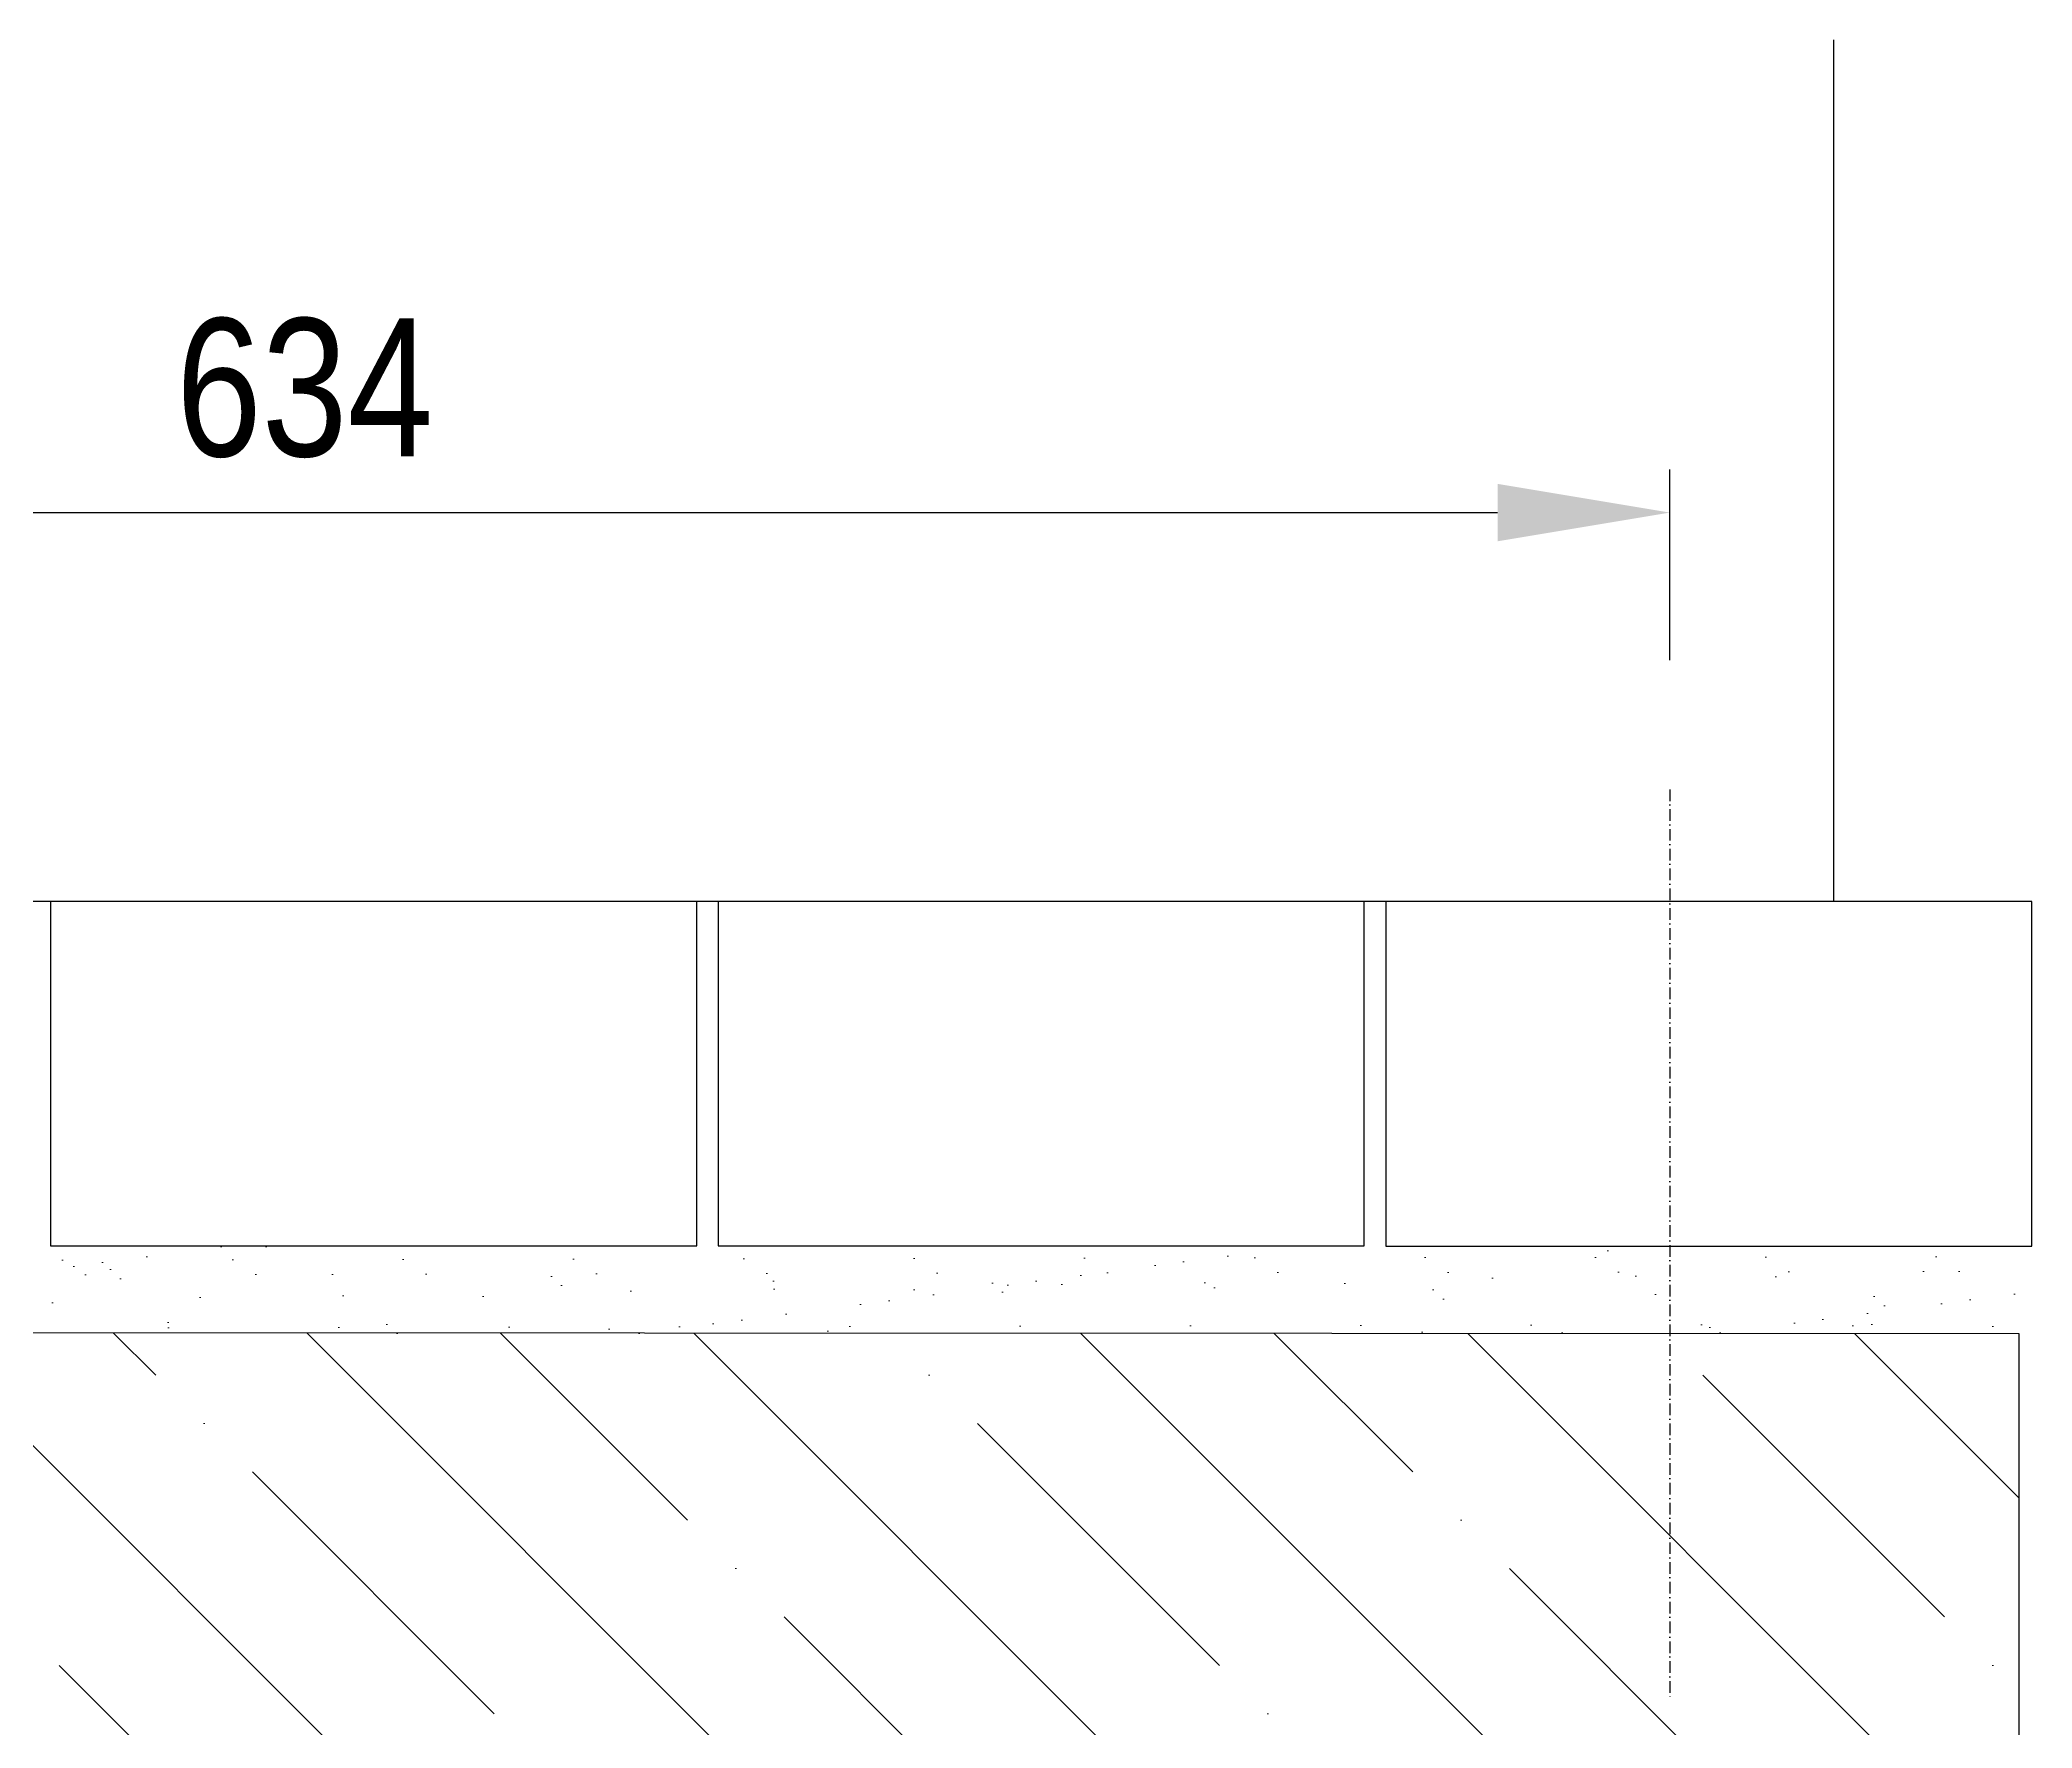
# Model space of a CAD drawing. Header units: millimetres. Extents: x 5064 to 11004, y 3085 to 7285.
# Drawn here: x 5757.9 to 6220.5, y 5418.5 to 5810.4 of the extents above; entities that cross this region are included whole.
import ezdxf

# ---------------------------------------------------------------- set-up
doc = ezdxf.new("R2010")
doc.units = ezdxf.units.MM
doc.header["$LTSCALE"] = 0.3
doc.linetypes.add('DashDot', pattern=[15, 9, -3, 0, -3])
doc.layers.add('SRAFY', color=251, linetype='Continuous', lineweight=13)
doc.styles.add('SEACAD_Arial', font='arial.ttf', dxfattribs={"width": 0.8})
doc.dimstyles.new('ISO-25', dxfattribs={"dimtxt": 1.6, "dimasz": 2, "dimexe": 0.5, "dimexo": 1.5, "dimtad": 1, "dimdec": 0, "dimtxsty": 'SEACAD_Arial', "dimcen": 2, "dimadec": 0, "dimazin": 0, "dimtfac": 1, "dimtdec": 0, "dimtmove": 0, "dimatfit": 3, "dimfxl": 1, "dimarcsym": 0})

# ---------------------------------------------------------------- blocks, each defined once
blk = doc.blocks.new('*D143')
at = {"color": 0, "lineweight": -2, "transparency": 16777216}
for p, q in [((5502.41, 5666.45), (5502.41, 5710.71)), ((6136.41, 5666.45), (6136.41, 5710.71)), ((5542.41, 5700.71), (6096.41, 5700.71))]:
    blk.add_line(p, q, dxfattribs=at)
at = {"color": 0, "transparency": 16777216}
for points in [[(5542.41, 5707.37), (5542.41, 5694.04), (5502.41, 5700.71)], [(6096.41, 5707.37), (6096.41, 5694.04), (6136.41, 5700.71)]]:
    blk.add_solid(points, dxfattribs=at)
at = {"layer": 'Defpoints', "color": 0, "transparency": 16777216}
for p in [(6136.41, 5700.71), (5502.41, 5636.45), (6136.41, 5636.45)]:
    blk.add_point(p, dxfattribs=at)
at = {"color": 0, "transparency": 16777216, "insert": (5819.41, 5729.56), "char_height": 32, "attachment_point": 5, "style": 'SEACAD_Arial'}
blk.add_mtext('634', dxfattribs=at)

msp = doc.modelspace()

# ---------------------------------------------------------------- hatches: boundary and pattern name
at = {"layer": 'SRAFY'}
h = msp.add_hatch(dxfattribs=at)
h.set_pattern_fill('AR-SAND', color=256, scale=0.5)
h.set_pattern_definition([(37.5, (-1240, 295.79), (-0.800016, 24.47066), [0, -19.304, 0, -21.59, 0, -20.6375]), (7.5, (-1240, 295.79), (22.47616, 35.84126), [0, -10.414, 0, -17.399, 0, -6.6675]), (327.5, (-1255.62, 295.79), (39.54962, 0.07186), [0, -6.35, 0, -22.86, 0, -29.845]), (317.5, (-1255.62, 295.79), (38.17782, 11.14647), [0, -3.175, 0, -14.986, 0, -17.145])])
h.paths.add_polyline_path([(5295.45, 5530.45), (5295.45, 5510.49), (5325.98, 5510.45), (5445.95, 5510.28), (5445.95, 5530.45)])
h.paths.add_polyline_path([(6220.53, 5510.1), (6220.53, 5530.45), (5445.95, 5530.45), (5445.95, 5510.28), (5575.95, 5510.1)])
h = msp.add_hatch(dxfattribs=at)
h.set_pattern_fill('ANSI35', color=256, scale=10, angle=90)
h.set_pattern_definition([(135, (15, 0), (-44.9013, -44.9013), []), (135, (15, 44.9), (-44.9013, -44.9013), [79.375, -15.875, 0, -15.875])])
h.paths.add_polyline_path([(6217.49, 5510.09), (5419.42, 5510.37), (5419.42, 5260.07), (6217.49, 5260.09)])

# ---------------------------------------------------------------- linework, layer by layer
for p, q in [((6174.41, 5810.45), (6174.41, 5610.44)), ((6174.41, 5610.44), (5464.41, 5610.45))]:
    msp.add_line(p, q)
at = {"linetype": 'DashDot', "lineweight": 30}
msp.add_line((6136.41, 5636.45), (6136.41, 5425.78), dxfattribs=at)
at = {"color": 7, "linetype": 'Continuous'}
for p, q in [((5910.45, 5610.45), (5760.45, 5610.45)), ((5760.45, 5610.45), (5760.45, 5530.45)), ((5910.45, 5530.45), (5910.45, 5610.45)), ((6065.45, 5610.45), (5915.45, 5610.45)), ((5915.45, 5610.45), (5915.45, 5530.45)), ((6065.45, 5530.45), (6065.45, 5610.45)), ((6220.45, 5610.44), (6070.45, 5610.44)), ((6070.45, 5610.44), (6070.45, 5530.44)), ((6220.45, 5530.44), (6220.45, 5610.44)), ((5760.45, 5530.45), (5910.45, 5530.45)), ((5915.45, 5530.45), (6065.45, 5530.45)), ((6070.45, 5530.44), (6220.45, 5530.44))]:
    msp.add_line(p, q, dxfattribs=at)
msp.add_lwpolyline([(5419.44, 5260.08), (6217.49, 5260.09), (6217.49, 5510.09), (5419.4, 5510.42)], close=True)
msp.add_circle((6045.47, 5610.44), 0.01, dxfattribs=at)

# ---------------------------------------------------------------- dimensions: what is measured, and where the dimension line sits
dim = msp.add_linear_dim(base=(6136.41, 5700.71), p1=(5502.41, 5636.45), p2=(6136.41, 5636.45), dimstyle='ISO-25', override={"dimrnd": 1})
dim.commit()
dim.dimension.update_dxf_attribs({"geometry": '*D143', "text_midpoint": (5819.41, 5700.71), "dimtype": 160})

doc.saveas('drawing.dxf')
